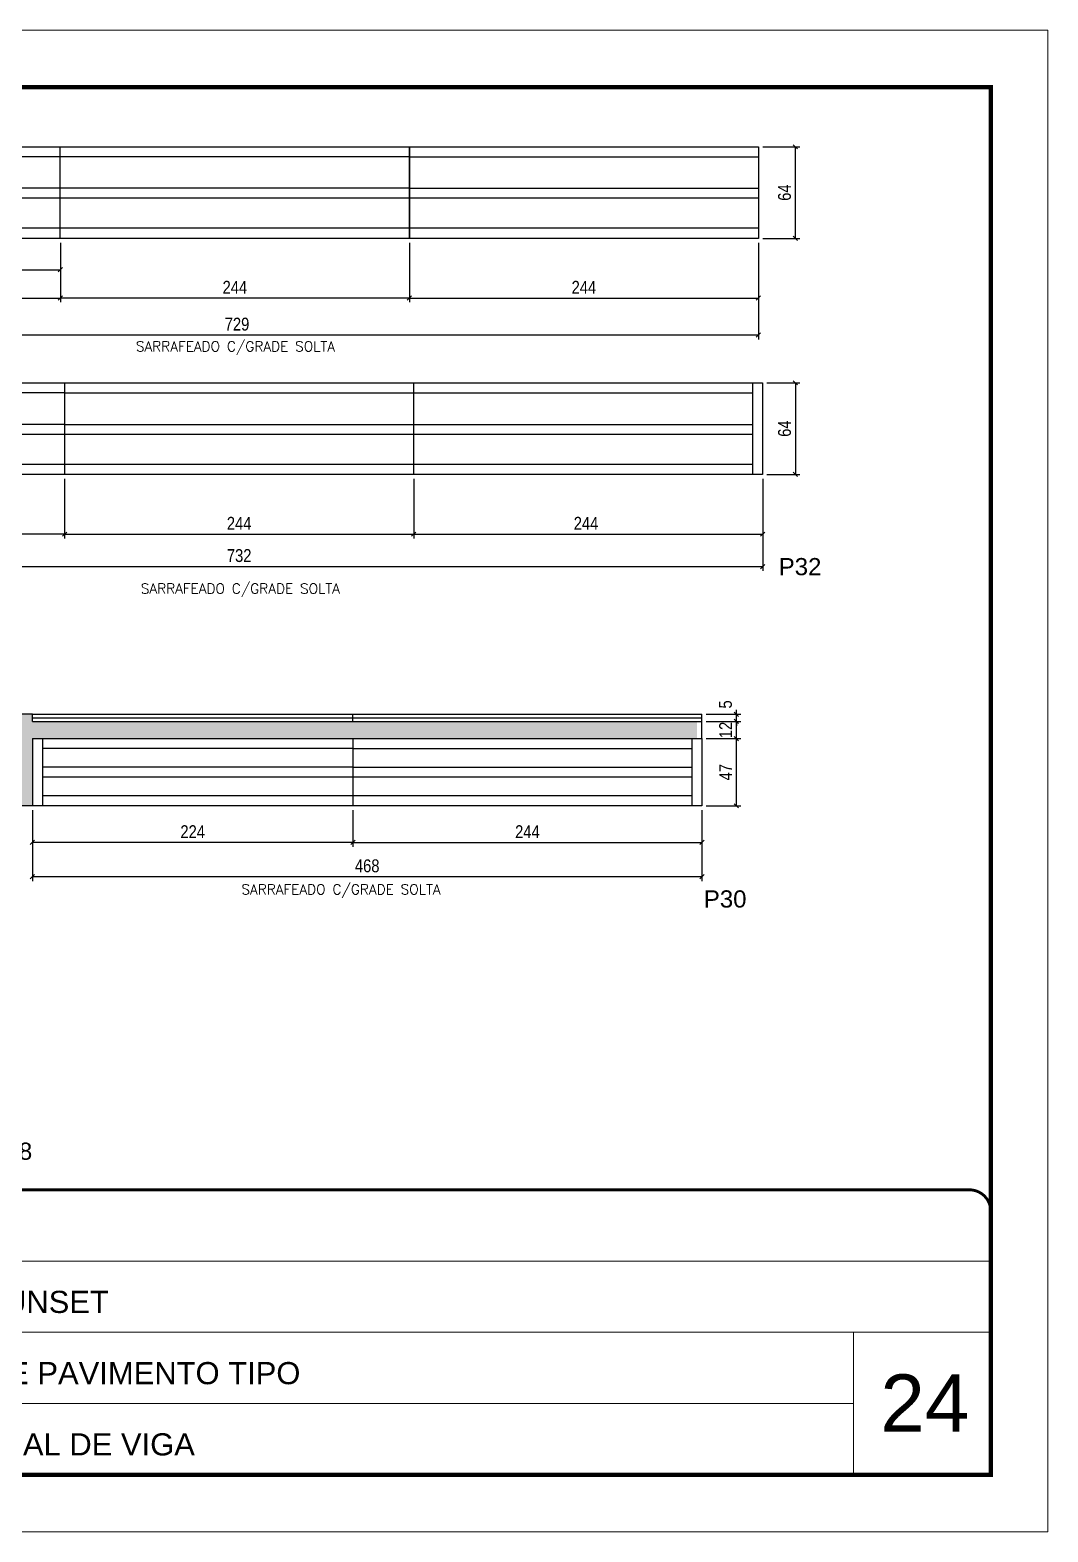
# Model space of a CAD drawing. Extents: x -10448 to -1189, y -11772 to 17235.
# Drawn here: x -4906 to -4195, y 10051 to 11101 of the extents above; entities that cross this region are included whole.
import ezdxf

# ---------------------------------------------------------------- set-up
doc = ezdxf.new("R2010")
doc.units = 0
doc.linetypes.add('CONTINUO', pattern=[0])
doc.linetypes.add('DASHED', pattern=[0.75, 0.5, -0.25])
for name, color, linetype in [('5', 5, 'Continuous'), ('COTA', 241, 'Continuous'), ('Painéis', 200, 'Continuous'), ('SARR_2.2x7', 40, 'Continuous'), ('SARR_EDITAR', 141, 'Continuous')]:
    doc.layers.add(name, color=color, linetype=linetype)
for name, color, linetype, lineweight in [('CARIMBO', 255, 'Continuous', 9), ('Folhas', 255, 'Continuous', 9), ('SARRAFO DE PRESSAO', 251, 'DASHED', 9)]:
    doc.layers.add(name, color=color, linetype=linetype, lineweight=lineweight)
doc.styles.add('ARIAL', font='arial.ttf')
doc.styles.add('COTA TECNICA', font='techl___.ttf', dxfattribs={"height": 10})
doc.styles.add('COTA TECNICA-50', font='techl___.ttf', dxfattribs={"height": 9})
doc.styles.add('Romans', font='romans.shx')
doc.styles.get("Standard").update_dxf_attribs({"font": 'arial.ttf'})
doc.dimstyles.new('COTA PAINEL-50', dxfattribs={"dimtxt": 9, "dimasz": 3, "dimexe": 3, "dimexo": 3, "dimgap": 3, "dimtad": 1, "dimdec": 1, "dimzin": 12, "dimdsep": 46, "dimtxsty": 'COTA TECNICA-50', "dimblk1": 'OBLIQUE', "dimblk2": 'OBLIQUE', "dimsah": 1, "dimcen": 0.9, "dimclrd": 4, "dimclre": 4, "dimclrt": 240, "dimadec": 1, "dimazin": 3, "dimtfac": 1, "dimtdec": 1, "dimtmove": 0, "dimatfit": 3, "dimfxl": 1, "dimtolj": 1, "dimtzin": 12, "dimarcsym": 0})
doc.dimstyles.new('PAINEL', dxfattribs={"dimtxt": 10, "dimasz": 3, "dimexe": 3, "dimexo": 3, "dimgap": 3, "dimtad": 1, "dimdec": 1, "dimzin": 12, "dimdsep": 46, "dimtxsty": 'COTA TECNICA', "dimblk1": 'OBLIQUE', "dimblk2": 'OBLIQUE', "dimsah": 1, "dimcen": 0.9, "dimclrd": 4, "dimclre": 4, "dimclrt": 240, "dimadec": 1, "dimazin": 3, "dimtfac": 1, "dimtdec": 1, "dimtmove": 0, "dimatfit": 3, "dimfxl": 1, "dimtolj": 1, "dimtzin": 12, "dimarcsym": 0})

# ---------------------------------------------------------------- blocks, each defined once
blk = doc.blocks.new('9999999999')
at = {"color": 30, "linetype": 'CONTINUO'}
for p, q in [((98564.6, 34379.6), (99584, 34379.6)), ((98564.6, 34329.8), (99488, 34329.8)), ((99584, 34329.8), (99488, 34329.8)), ((99488, 34329.8), (99488, 34230.2)), ((98564.6, 34280), (99488, 34280))]:
    blk.add_line(p, q, dxfattribs=at)
at = {"color": 30, "linetype": 'CONTINUO', "const_width": 2}
blk.add_lwpolyline([(99584, 34230.2), (99584, 34414.4, 0.414214), (99569, 34429.4), (98229, 34429.4, 0.414214), (98214, 34414.4), (98214, 34245.2, 0.414214), (98229, 34230.2), (99584, 34230.2)], format="xyb", dxfattribs=at)
at = {"layer": 'Folhas'}
blk.add_lwpolyline([(98139, 34190.2), (99624, 34190.2), (99624, 35240.2), (98139, 35240.2)], close=True, dxfattribs=at)
at = {"layer": 'Folhas', "color": 30, "const_width": 3}
blk.add_lwpolyline([(98214, 34230.2), (99584, 34230.2), (99584, 35200.2), (98214, 35200.2)], close=True, dxfattribs=at)
at = {"color": 7, "linetype": 'Continuous', "ltscale": 5, "style": 'ARIAL'}
for s, height, p in [('NIK SUNSET', 15.48, (98837.7, 34343.3)), ('2°, 3° E PAVIMENTO TIPO', 15.483, (98837.7, 34293.5)), ('LATERAL DE VIGA', 15.483, (98837.7, 34243.7))]:
    blk.add_text(s, height=height, dxfattribs=at).set_placement(p)
blk = doc.blocks.new('_Oblique')
at = {"color": 0, "linetype": 'ByBlock', "lineweight": -2}
blk.add_line((-0.5, -0.5), (0.5, 0.5), dxfattribs=at)
blk = doc.blocks.new('*D434')
at = {"layer": 'COTA', "color": 4, "linetype": 'ByBlock', "lineweight": -2, "transparency": 16777216}
for p, q in [((-4904.7, 10556), (-4904.7, 10530.4)), ((-4680.7, 10556), (-4680.7, 10530.4)), ((-4680.7, 10533.4), (-4904.7, 10533.4))]:
    blk.add_line(p, q, dxfattribs=at)
at = {"layer": 'Defpoints', "color": 0, "linetype": 'ByBlock', "transparency": 16777216}
for p in [(-4904.7, 10559), (-4680.7, 10559), (-4904.7, 10533.4)]:
    blk.add_point(p, dxfattribs=at)
at = {"layer": 'COTA', "color": 4, "linetype": 'ByBlock', "lineweight": -2, "transparency": 16777216, "xscale": 3, "yscale": 3, "zscale": 3, "rotation": 180}
blk.add_blockref('_Oblique', (-4904.7, 10533.4), dxfattribs=at)
at = {"layer": 'COTA', "color": 4, "linetype": 'ByBlock', "lineweight": -2, "transparency": 16777216, "xscale": 3, "yscale": 3, "zscale": 3}
blk.add_blockref('_Oblique', (-4680.7, 10533.4), dxfattribs=at)
at = {"layer": 'COTA', "color": 240, "linetype": 'ByBlock', "transparency": 16777216, "insert": (-4792.7, 10540.9), "char_height": 9, "attachment_point": 5, "style": 'COTA TECNICA-50'}
blk.add_mtext('\\A1;224', dxfattribs=at)
blk = doc.blocks.new('*D435')
at = {"layer": 'COTA', "color": 4, "linetype": 'ByBlock', "lineweight": -2, "transparency": 16777216}
for p, q in [((-4680.7, 10556), (-4680.7, 10530.4)), ((-4436.7, 10556), (-4436.7, 10530.4)), ((-4680.7, 10533.4), (-4436.7, 10533.4))]:
    blk.add_line(p, q, dxfattribs=at)
at = {"layer": 'Defpoints', "color": 0, "linetype": 'ByBlock', "transparency": 16777216}
for p in [(-4680.7, 10559), (-4436.7, 10559), (-4436.7, 10533.4)]:
    blk.add_point(p, dxfattribs=at)
at = {"layer": 'COTA', "color": 4, "linetype": 'ByBlock', "lineweight": -2, "transparency": 16777216, "xscale": 3, "yscale": 3, "zscale": 3, "rotation": 180}
blk.add_blockref('_Oblique', (-4680.7, 10533.4), dxfattribs=at)
at = {"layer": 'COTA', "color": 4, "linetype": 'ByBlock', "lineweight": -2, "transparency": 16777216, "xscale": 3, "yscale": 3, "zscale": 3}
blk.add_blockref('_Oblique', (-4436.7, 10533.4), dxfattribs=at)
at = {"layer": 'COTA', "color": 240, "linetype": 'ByBlock', "transparency": 16777216, "insert": (-4558.7, 10540.9), "char_height": 9, "attachment_point": 5, "style": 'COTA TECNICA-50'}
blk.add_mtext('\\A1;244', dxfattribs=at)
blk = doc.blocks.new('*D1515')
at = {"layer": 'COTA', "color": 4, "linetype": 'ByBlock', "lineweight": -2, "transparency": 16777216}
for p, q in [((-4904.7, 10556), (-4904.7, 10506.4)), ((-4436.7, 10556), (-4436.7, 10506.4)), ((-4436.7, 10509.4), (-4904.7, 10509.4))]:
    blk.add_line(p, q, dxfattribs=at)
at = {"layer": 'Defpoints', "color": 0, "linetype": 'ByBlock', "transparency": 16777216}
for p in [(-4904.7, 10559), (-4436.7, 10559), (-4904.7, 10509.4)]:
    blk.add_point(p, dxfattribs=at)
at = {"layer": 'COTA', "color": 4, "linetype": 'ByBlock', "lineweight": -2, "transparency": 16777216, "xscale": 3, "yscale": 3, "zscale": 3, "rotation": 180}
blk.add_blockref('_Oblique', (-4904.7, 10509.4), dxfattribs=at)
at = {"layer": 'COTA', "color": 4, "linetype": 'ByBlock', "lineweight": -2, "transparency": 16777216, "xscale": 3, "yscale": 3, "zscale": 3}
blk.add_blockref('_Oblique', (-4436.7, 10509.4), dxfattribs=at)
at = {"layer": 'COTA', "color": 240, "linetype": 'ByBlock', "transparency": 16777216, "insert": (-4670.7, 10517), "char_height": 9, "attachment_point": 5, "style": 'COTA TECNICA-50'}
blk.add_mtext('\\A1;468', dxfattribs=at)
blk = doc.blocks.new('*D438')
at = {"layer": 'COTA', "color": 4, "linetype": 'ByBlock', "lineweight": -2, "transparency": 16777216}
for p, q in [((-4433.7, 10606), (-4409.6, 10606)), ((-4412.6, 10559), (-4412.6, 10606)), ((-4433.7, 10559), (-4409.6, 10559))]:
    blk.add_line(p, q, dxfattribs=at)
at = {"layer": 'Defpoints', "color": 0, "linetype": 'ByBlock', "transparency": 16777216}
for p in [(-4436.7, 10606), (-4412.6, 10606), (-4436.7, 10559)]:
    blk.add_point(p, dxfattribs=at)
at = {"layer": 'COTA', "color": 4, "linetype": 'ByBlock', "lineweight": -2, "transparency": 16777216, "xscale": 3, "yscale": 3, "zscale": 3}
for p, rotation in [((-4412.6, 10606), 90), ((-4412.6, 10559), 270)]:
    blk.add_blockref('_Oblique', p, dxfattribs=dict(at, rotation=rotation))
at = {"layer": 'COTA', "color": 240, "linetype": 'ByBlock', "transparency": 16777216, "insert": (-4420.1, 10582.5), "char_height": 9, "attachment_point": 5, "rotation": 90, "style": 'COTA TECNICA-50'}
blk.add_mtext('\\A1;47', dxfattribs=at)
blk = doc.blocks.new('*D439')
at = {"layer": 'COTA', "color": 4, "linetype": 'ByBlock', "lineweight": -2, "transparency": 16777216}
for p, q in [((-4433.7, 10618), (-4409.6, 10618)), ((-4412.6, 10606), (-4412.6, 10618)), ((-4433.7, 10606), (-4409.6, 10606))]:
    blk.add_line(p, q, dxfattribs=at)
at = {"layer": 'Defpoints', "color": 0, "linetype": 'ByBlock', "transparency": 16777216}
for p in [(-4436.7, 10618), (-4412.6, 10618), (-4436.7, 10606)]:
    blk.add_point(p, dxfattribs=at)
at = {"layer": 'COTA', "color": 4, "linetype": 'ByBlock', "lineweight": -2, "transparency": 16777216, "xscale": 3, "yscale": 3, "zscale": 3}
for p, rotation in [((-4412.6, 10618), 90), ((-4412.6, 10606), 270)]:
    blk.add_blockref('_Oblique', p, dxfattribs=dict(at, rotation=rotation))
at = {"layer": 'COTA', "color": 240, "linetype": 'ByBlock', "transparency": 16777216, "insert": (-4420.1, 10612), "char_height": 9, "attachment_point": 5, "rotation": 90, "style": 'COTA TECNICA-50'}
blk.add_mtext('\\A1;12', dxfattribs=at)
blk = doc.blocks.new('*D440')
at = {"layer": 'COTA', "color": 4, "linetype": 'ByBlock', "lineweight": -2, "transparency": 16777216}
for p, q in [((-4412.6, 10623), (-4412.6, 10626)), ((-4433.7, 10623), (-4409.6, 10623)), ((-4433.7, 10618), (-4409.6, 10618)), ((-4412.6, 10618), (-4412.6, 10623)), ((-4412.6, 10618), (-4412.6, 10615))]:
    blk.add_line(p, q, dxfattribs=at)
at = {"layer": 'Defpoints', "color": 0, "linetype": 'ByBlock', "transparency": 16777216}
for p in [(-4436.7, 10623), (-4436.7, 10618), (-4412.6, 10623)]:
    blk.add_point(p, dxfattribs=at)
at = {"layer": 'COTA', "color": 4, "linetype": 'ByBlock', "lineweight": -2, "transparency": 16777216, "xscale": 3, "yscale": 3, "zscale": 3}
for p, rotation in [((-4412.6, 10623), 270), ((-4412.6, 10618), 90)]:
    blk.add_blockref('_Oblique', p, dxfattribs=dict(at, rotation=rotation))
at = {"layer": 'COTA', "color": 240, "linetype": 'ByBlock', "transparency": 16777216, "insert": (-4420.2, 10629.9), "char_height": 9, "attachment_point": 5, "rotation": 90, "style": 'COTA TECNICA-50'}
blk.add_mtext('\\A1;5', dxfattribs=at)
blk = doc.blocks.new('*D446')
at = {"layer": 'COTA', "color": 4, "linetype": 'ByBlock', "lineweight": -2, "transparency": 16777216}
for p, q in [((-4638.2, 10787.7), (-4638.2, 10745.9)), ((-4394.2, 10787.7), (-4394.2, 10745.9)), ((-4638.2, 10748.9), (-4394.2, 10748.9))]:
    blk.add_line(p, q, dxfattribs=at)
at = {"layer": 'Defpoints', "color": 0, "linetype": 'ByBlock', "transparency": 16777216}
for p in [(-4638.2, 10790.7), (-4394.2, 10790.7), (-4394.2, 10748.9)]:
    blk.add_point(p, dxfattribs=at)
at = {"layer": 'COTA', "color": 4, "linetype": 'ByBlock', "lineweight": -2, "transparency": 16777216, "xscale": 3, "yscale": 3, "zscale": 3, "rotation": 180}
blk.add_blockref('_Oblique', (-4638.2, 10748.9), dxfattribs=at)
at = {"layer": 'COTA', "color": 4, "linetype": 'ByBlock', "lineweight": -2, "transparency": 16777216, "xscale": 3, "yscale": 3, "zscale": 3}
blk.add_blockref('_Oblique', (-4394.2, 10748.9), dxfattribs=at)
at = {"layer": 'COTA', "color": 240, "linetype": 'ByBlock', "transparency": 16777216, "insert": (-4517.7, 10756.5), "char_height": 9, "attachment_point": 5, "style": 'COTA TECNICA-50'}
blk.add_mtext('\\A1;244', dxfattribs=at)
blk = doc.blocks.new('*D447')
at = {"layer": 'COTA', "color": 4, "linetype": 'ByBlock', "lineweight": -2, "transparency": 16777216}
for p, q in [((-5126.2, 10787.7), (-5126.2, 10745.9)), ((-4882.2, 10787.7), (-4882.2, 10745.9)), ((-4882.2, 10748.9), (-5126.2, 10748.9))]:
    blk.add_line(p, q, dxfattribs=at)
at = {"layer": 'Defpoints', "color": 0, "linetype": 'ByBlock', "transparency": 16777216}
for p in [(-5126.2, 10790.7), (-4882.2, 10790.7), (-5126.2, 10748.9)]:
    blk.add_point(p, dxfattribs=at)
at = {"layer": 'COTA', "color": 4, "linetype": 'ByBlock', "lineweight": -2, "transparency": 16777216, "xscale": 3, "yscale": 3, "zscale": 3, "rotation": 180}
blk.add_blockref('_Oblique', (-5126.2, 10748.9), dxfattribs=at)
at = {"layer": 'COTA', "color": 4, "linetype": 'ByBlock', "lineweight": -2, "transparency": 16777216, "xscale": 3, "yscale": 3, "zscale": 3}
blk.add_blockref('_Oblique', (-4882.2, 10748.9), dxfattribs=at)
at = {"layer": 'COTA', "color": 240, "linetype": 'ByBlock', "transparency": 16777216, "insert": (-5004.2, 10756.5), "char_height": 9, "attachment_point": 5, "style": 'COTA TECNICA-50'}
blk.add_mtext('\\A1;244', dxfattribs=at)
blk = doc.blocks.new('*D448')
at = {"layer": 'COTA', "color": 4, "linetype": 'ByBlock', "lineweight": -2, "transparency": 16777216}
for p, q in [((-4882.2, 10787.7), (-4882.2, 10745.9)), ((-4638.2, 10787.7), (-4638.2, 10745.9)), ((-4882.2, 10748.9), (-4638.2, 10748.9))]:
    blk.add_line(p, q, dxfattribs=at)
at = {"layer": 'Defpoints', "color": 0, "linetype": 'ByBlock', "transparency": 16777216}
for p in [(-4882.2, 10790.7), (-4638.2, 10790.7), (-4638.2, 10748.9)]:
    blk.add_point(p, dxfattribs=at)
at = {"layer": 'COTA', "color": 4, "linetype": 'ByBlock', "lineweight": -2, "transparency": 16777216, "xscale": 3, "yscale": 3, "zscale": 3, "rotation": 180}
blk.add_blockref('_Oblique', (-4882.2, 10748.9), dxfattribs=at)
at = {"layer": 'COTA', "color": 4, "linetype": 'ByBlock', "lineweight": -2, "transparency": 16777216, "xscale": 3, "yscale": 3, "zscale": 3}
blk.add_blockref('_Oblique', (-4638.2, 10748.9), dxfattribs=at)
at = {"layer": 'COTA', "color": 240, "linetype": 'ByBlock', "transparency": 16777216, "insert": (-4760.2, 10756.5), "char_height": 9, "attachment_point": 5, "style": 'COTA TECNICA-50'}
blk.add_mtext('\\A1;244', dxfattribs=at)
blk = doc.blocks.new('*D1518')
at = {"layer": 'COTA', "color": 4, "linetype": 'ByBlock', "lineweight": -2, "transparency": 16777216}
for p, q in [((-4885.2, 10952.7), (-4885.2, 10911)), ((-4641.2, 10952.7), (-4641.2, 10911)), ((-4641.2, 10914), (-4885.2, 10914))]:
    blk.add_line(p, q, dxfattribs=at)
at = {"layer": 'Defpoints', "color": 0, "linetype": 'ByBlock', "transparency": 16777216}
for p in [(-4885.2, 10955.7), (-4641.2, 10955.7), (-4885.2, 10914)]:
    blk.add_point(p, dxfattribs=at)
at = {"layer": 'COTA', "color": 4, "linetype": 'ByBlock', "lineweight": -2, "transparency": 16777216, "xscale": 3, "yscale": 3, "zscale": 3, "rotation": 180}
blk.add_blockref('_Oblique', (-4885.2, 10914), dxfattribs=at)
at = {"layer": 'COTA', "color": 4, "linetype": 'ByBlock', "lineweight": -2, "transparency": 16777216, "xscale": 3, "yscale": 3, "zscale": 3}
blk.add_blockref('_Oblique', (-4641.2, 10914), dxfattribs=at)
at = {"layer": 'COTA', "color": 240, "linetype": 'ByBlock', "transparency": 16777216, "insert": (-4763.2, 10921.5), "char_height": 9, "attachment_point": 5, "style": 'COTA TECNICA-50'}
blk.add_mtext('\\A1;244', dxfattribs=at)
blk = doc.blocks.new('*D1519')
at = {"layer": 'COTA', "color": 4, "linetype": 'ByBlock', "lineweight": -2, "transparency": 16777216}
for p, q in [((-5126.2, 10952.7), (-5126.2, 10885.1)), ((-4397.2, 10952.7), (-4397.2, 10885.1)), ((-4397.2, 10888.1), (-5126.2, 10888.1))]:
    blk.add_line(p, q, dxfattribs=at)
at = {"layer": 'Defpoints', "color": 0, "linetype": 'ByBlock', "transparency": 16777216}
for p in [(-5126.2, 10955.7), (-4397.2, 10955.7), (-5126.2, 10888.1)]:
    blk.add_point(p, dxfattribs=at)
at = {"layer": 'COTA', "color": 4, "linetype": 'ByBlock', "lineweight": -2, "transparency": 16777216, "xscale": 3, "yscale": 3, "zscale": 3, "rotation": 180}
blk.add_blockref('_Oblique', (-5126.2, 10888.1), dxfattribs=at)
at = {"layer": 'COTA', "color": 4, "linetype": 'ByBlock', "lineweight": -2, "transparency": 16777216, "xscale": 3, "yscale": 3, "zscale": 3}
blk.add_blockref('_Oblique', (-4397.2, 10888.1), dxfattribs=at)
at = {"layer": 'COTA', "color": 240, "linetype": 'ByBlock', "transparency": 16777216, "insert": (-4761.7, 10895.7), "char_height": 9, "attachment_point": 5, "style": 'COTA TECNICA-50'}
blk.add_mtext('\\A1;729', dxfattribs=at)
blk = doc.blocks.new('*D1521')
at = {"layer": 'COTA', "color": 4, "linetype": 'ByBlock', "lineweight": -2, "transparency": 16777216}
for p, q in [((-5007.2, 10952.7), (-5007.2, 10930.8)), ((-4885.2, 10952.7), (-4885.2, 10930.8)), ((-5007.2, 10933.8), (-4885.2, 10933.8))]:
    blk.add_line(p, q, dxfattribs=at)
at = {"layer": 'Defpoints', "color": 0, "linetype": 'ByBlock', "transparency": 16777216}
for p in [(-5007.2, 10955.7), (-4885.2, 10955.7), (-4885.2, 10933.8)]:
    blk.add_point(p, dxfattribs=at)
at = {"layer": 'COTA', "color": 4, "linetype": 'ByBlock', "lineweight": -2, "transparency": 16777216, "xscale": 3, "yscale": 3, "zscale": 3, "rotation": 180}
blk.add_blockref('_Oblique', (-5007.2, 10933.8), dxfattribs=at)
at = {"layer": 'COTA', "color": 4, "linetype": 'ByBlock', "lineweight": -2, "transparency": 16777216, "xscale": 3, "yscale": 3, "zscale": 3}
blk.add_blockref('_Oblique', (-4885.2, 10933.8), dxfattribs=at)
at = {"layer": 'COTA', "color": 240, "linetype": 'ByBlock', "transparency": 16777216, "insert": (-4946.2, 10941.4), "char_height": 9, "attachment_point": 5, "style": 'COTA TECNICA-50'}
blk.add_mtext('\\A1;122', dxfattribs=at)
blk = doc.blocks.new('*D1498')
at = {"layer": 'COTA', "color": 4, "linetype": 'ByBlock', "lineweight": -2, "transparency": 16777216}
for p, q in [((-4641.2, 10952.7), (-4641.2, 10911)), ((-4397.2, 10952.7), (-4397.2, 10911)), ((-4641.2, 10914), (-4397.2, 10914))]:
    blk.add_line(p, q, dxfattribs=at)
at = {"layer": 'Defpoints', "color": 0, "linetype": 'ByBlock', "transparency": 16777216}
for p in [(-4641.2, 10955.7), (-4397.2, 10955.7), (-4397.2, 10914)]:
    blk.add_point(p, dxfattribs=at)
at = {"layer": 'COTA', "color": 4, "linetype": 'ByBlock', "lineweight": -2, "transparency": 16777216, "xscale": 3, "yscale": 3, "zscale": 3, "rotation": 180}
blk.add_blockref('_Oblique', (-4641.2, 10914), dxfattribs=at)
at = {"layer": 'COTA', "color": 4, "linetype": 'ByBlock', "lineweight": -2, "transparency": 16777216, "xscale": 3, "yscale": 3, "zscale": 3}
blk.add_blockref('_Oblique', (-4397.2, 10914), dxfattribs=at)
at = {"layer": 'COTA', "color": 240, "linetype": 'ByBlock', "transparency": 16777216, "insert": (-4519.2, 10921.5), "char_height": 9, "attachment_point": 5, "style": 'COTA TECNICA-50'}
blk.add_mtext('\\A1;244', dxfattribs=at)
blk = doc.blocks.new('*D1499')
at = {"layer": 'COTA', "color": 4, "linetype": 'ByBlock', "lineweight": -2, "transparency": 16777216}
for p, q in [((-4394.2, 11019.7), (-4368.3, 11019.7)), ((-4371.3, 10955.7), (-4371.3, 11019.7)), ((-4394.2, 10955.7), (-4368.3, 10955.7))]:
    blk.add_line(p, q, dxfattribs=at)
at = {"layer": 'Defpoints', "color": 0, "linetype": 'ByBlock', "transparency": 16777216}
for p in [(-4397.2, 11019.7), (-4371.3, 11019.7), (-4397.2, 10955.7)]:
    blk.add_point(p, dxfattribs=at)
at = {"layer": 'COTA', "color": 4, "linetype": 'ByBlock', "lineweight": -2, "transparency": 16777216, "xscale": 3, "yscale": 3, "zscale": 3}
for p, rotation in [((-4371.3, 11019.7), 90), ((-4371.3, 10955.7), 270)]:
    blk.add_blockref('_Oblique', p, dxfattribs=dict(at, rotation=rotation))
at = {"layer": 'COTA', "color": 240, "linetype": 'ByBlock', "transparency": 16777216, "insert": (-4378.9, 10987.7), "char_height": 9, "attachment_point": 5, "rotation": 90, "style": 'COTA TECNICA-50'}
blk.add_mtext('\\A1;64', dxfattribs=at)
blk = doc.blocks.new('*D1500')
at = {"layer": 'COTA', "color": 4, "linetype": 'ByBlock', "lineweight": -2, "transparency": 16777216}
for p, q in [((-5126.2, 10787.7), (-5126.2, 10723.2)), ((-4394.2, 10787.7), (-4394.2, 10723.2)), ((-5126.2, 10726.2), (-4394.2, 10726.2))]:
    blk.add_line(p, q, dxfattribs=at)
at = {"layer": 'Defpoints', "color": 0, "linetype": 'ByBlock', "transparency": 16777216}
for p in [(-5126.2, 10790.7), (-4394.2, 10790.7), (-4394.2, 10726.2)]:
    blk.add_point(p, dxfattribs=at)
at = {"layer": 'COTA', "color": 4, "linetype": 'ByBlock', "lineweight": -2, "transparency": 16777216, "xscale": 3, "yscale": 3, "zscale": 3, "rotation": 180}
blk.add_blockref('_Oblique', (-5126.2, 10726.2), dxfattribs=at)
at = {"layer": 'COTA', "color": 4, "linetype": 'ByBlock', "lineweight": -2, "transparency": 16777216, "xscale": 3, "yscale": 3, "zscale": 3}
blk.add_blockref('_Oblique', (-4394.2, 10726.2), dxfattribs=at)
at = {"layer": 'COTA', "color": 240, "linetype": 'ByBlock', "transparency": 16777216, "insert": (-4760.2, 10733.9), "char_height": 9, "attachment_point": 5, "style": 'COTA TECNICA-50'}
blk.add_mtext('\\A1;732', dxfattribs=at)
blk = doc.blocks.new('*D1501')
at = {"layer": 'COTA', "color": 4, "linetype": 'ByBlock', "lineweight": -2, "transparency": 16777216}
for p, q in [((-4391.2, 10854.7), (-4368.3, 10854.7)), ((-4371.3, 10854.7), (-4371.3, 10790.7)), ((-4391.2, 10790.7), (-4368.3, 10790.7))]:
    blk.add_line(p, q, dxfattribs=at)
at = {"layer": 'Defpoints', "color": 0, "linetype": 'ByBlock', "transparency": 16777216}
for p in [(-4394.2, 10854.7), (-4394.2, 10790.7), (-4371.3, 10790.7)]:
    blk.add_point(p, dxfattribs=at)
at = {"layer": 'COTA', "color": 4, "linetype": 'ByBlock', "lineweight": -2, "transparency": 16777216, "xscale": 3, "yscale": 3, "zscale": 3}
for p, rotation in [((-4371.3, 10854.7), 90), ((-4371.3, 10790.7), 270)]:
    blk.add_blockref('_Oblique', p, dxfattribs=dict(at, rotation=rotation))
at = {"layer": 'COTA', "color": 240, "linetype": 'ByBlock', "transparency": 16777216, "insert": (-4378.9, 10822.7), "char_height": 9, "attachment_point": 5, "rotation": 90, "style": 'COTA TECNICA-50'}
blk.add_mtext('\\A1;64', dxfattribs=at)
blk = doc.blocks.new('*D2226')
at = {"layer": 'COTA', "color": 4, "lineweight": -2, "transparency": 16777216}
for p, q in [((-5126.2, 10952.7), (-5126.2, 10911)), ((-4885.2, 10952.7), (-4885.2, 10911)), ((-5126.2, 10914), (-4885.2, 10914))]:
    blk.add_line(p, q, dxfattribs=at)
at = {"layer": 'Defpoints', "color": 0, "transparency": 16777216}
for p in [(-5126.2, 10955.7), (-4885.2, 10955.7), (-4885.2, 10914)]:
    blk.add_point(p, dxfattribs=at)
at = {"layer": 'COTA', "color": 4, "lineweight": -2, "transparency": 16777216, "xscale": 3, "yscale": 3, "zscale": 3, "rotation": 180}
blk.add_blockref('_Oblique', (-5126.2, 10914), dxfattribs=at)
at = {"layer": 'COTA', "color": 4, "lineweight": -2, "transparency": 16777216, "xscale": 3, "yscale": 3, "zscale": 3}
blk.add_blockref('_Oblique', (-4885.2, 10914), dxfattribs=at)
at = {"layer": 'COTA', "color": 240, "transparency": 16777216, "insert": (-5005.7, 10922.1), "char_height": 10, "attachment_point": 5, "style": 'COTA TECNICA'}
blk.add_mtext('\\A1;241', dxfattribs=at)

msp = doc.modelspace()

# ---------------------------------------------------------------- hatches: boundary and pattern name
at = {"layer": 'COTA', "linetype": 'ByBlock'}
h = msp.add_hatch(dxfattribs=at)
h.set_pattern_fill('AR-CONC', color=256, scale=0.03)
h.set_pattern_definition([(50, (-136370.9144, -22219.0886), (5.46554007, -0.47817257), [0.5715, -6.2865]), (355, (-136370.9144, -22219.0886), (-1.05730264, 5.73170536), [0.4572, -5.02921753]), (100.4514447, (-136370.459, -22219.1284), (4.40823741, 5.25353256), [0.48570026, -5.34270734]), (46.1842, (-136370.9144, -22217.5646), (8.13237123, -1.26126984), [0.85725, -9.42975]), (96.6355576, (-136370.237, -22217.67), (7.122124, 7.42278374), [0.7285507, -8.01406824]), (351.184151, (-136370.914, -22217.5646), (7.122124, 7.42278374), [0.685799, -7.54379196]), (21, (-136370.1524, -22217.9456), (4.54843174, -3.06795595), [0.5715, -6.2865]), (326, (-136370.1524, -22217.9456), (1.85406085, 5.52563898), [0.4572, -5.0292]), (71.451445, (-136369.7734, -22218.201), (6.40249258, 2.45768307), [0.48570026, -5.34269813]), (37.5, (-136370.9144, -22219.0886), (0.092658098, 2.536651166), [0, -4.96824, 0, -5.1054, 0, -5.04825]), (7.5, (-136370.9144, -22219.0886), (2.004589875, 3.005417245), [0, -2.91084, 0, -4.85394, 0, -1.92405]), (327.5, (-136372.6137, -22219.0886), (4.067717855, -0.17186232), [0, -1.905, 0, -5.9436, 0, -7.8867]), (317.5, (-136373.3757, -22219.0886), (4.44387544, 0.76279473), [0, -2.4765, 0, -3.94716, 0, -5.6007])])
h.paths.add_polyline_path([(-4938.78, 10606.02), (-5399.78, 10606.02), (-5399.78, 10618.02), (-4938.78, 10618.02), (-4938.78, 10623.02), (-4904.72, 10623.02), (-4904.72, 10618.02), (-4440.22, 10618.02), (-4440.22, 10606.02), (-4904.72, 10606.02), (-4904.72, 10559.02), (-4938.78, 10559.02)])

# ---------------------------------------------------------------- linework, layer by layer
for p, q in [((-4904.72, 10623.02), (-4938.78, 10623.02)), ((-4436.72, 10606.02), (-4436.72, 10618.02)), ((-4904.72, 10559.02), (-4938.78, 10559.02))]:
    msp.add_line(p, q, dxfattribs=at)
at = {"layer": 'Painéis', "linetype": 'Continuous'}
for p, q in [((-5126.23, 11019.73), (-4641.23, 11019.73)), ((-4885.23, 10955.73), (-4885.23, 11019.73)), ((-4641.23, 10955.73), (-4641.23, 11019.73)), ((-4641.23, 11019.73), (-4397.23, 11019.73)), ((-4641.23, 11019.73), (-4641.23, 10955.73)), ((-4397.23, 11019.73), (-4397.23, 10955.73)), ((-4641.23, 10955.73), (-5126.23, 10955.73)), ((-4397.23, 10955.73), (-4641.23, 10955.73)), ((-5126.23, 10854.69), (-4394.23, 10854.69)), ((-4882.23, 10854.69), (-4882.23, 10790.69)), ((-4638.23, 10854.69), (-4638.23, 10790.69)), ((-4394.23, 10854.69), (-4394.23, 10790.69)), ((-4394.23, 10790.69), (-5126.23, 10790.69)), ((-4904.72, 10618.02), (-4904.72, 10623.02)), ((-4680.72, 10618.02), (-4680.72, 10623.02)), ((-4436.72, 10618.02), (-4436.72, 10623.02)), ((-4904.72, 10606.02), (-4904.72, 10559.02)), ((-4680.72, 10606.02), (-4680.72, 10559.02)), ((-4436.72, 10606.02), (-4436.72, 10559.02))]:
    msp.add_line(p, q, dxfattribs=at)
for points in [[(-4904.72, 10623.02), (-4436.72, 10623.02)], [(-4904.72, 10618.02), (-4436.72, 10618.02)], [(-4904.72, 10606.02), (-4436.72, 10606.02)], [(-4436.72, 10559.02), (-4904.72, 10559.02)]]:
    msp.add_lwpolyline(points, dxfattribs=at)
at = {"layer": 'SARR_2.2x7', "linetype": 'Continuous'}
for p, q in [((-4885.23, 11012.73), (-5119.23, 11012.73)), ((-4641.23, 11012.73), (-4885.23, 11012.73)), ((-4885.23, 10990.73), (-5119.23, 10990.73)), ((-4885.23, 10983.73), (-5119.23, 10983.73)), ((-4641.23, 10990.73), (-4885.23, 10990.73)), ((-4641.23, 10983.73), (-4885.23, 10983.73)), ((-4885.23, 10962.73), (-5119.23, 10962.73)), ((-4641.23, 10962.73), (-4885.23, 10962.73)), ((-4882.23, 10847.69), (-5126.23, 10847.69)), ((-4401.23, 10854.69), (-4401.23, 10790.69)), ((-4882.23, 10825.69), (-5126.23, 10825.69)), ((-4882.23, 10818.69), (-5126.23, 10818.69)), ((-4882.23, 10797.69), (-5126.23, 10797.69)), ((-4897.72, 10606.02), (-4897.72, 10559.02)), ((-4443.72, 10606.02), (-4443.72, 10559.02)), ((-4680.72, 10599.02), (-4897.72, 10599.02)), ((-4680.72, 10586.02), (-4897.72, 10586.02)), ((-4680.72, 10579.02), (-4897.72, 10579.02)), ((-4680.72, 10566.02), (-4897.72, 10566.02))]:
    msp.add_line(p, q, dxfattribs=at)
for points in [[(-4641.23, 11012.73), (-4397.23, 11012.73)], [(-4641.23, 10990.73), (-4397.23, 10990.73)], [(-4397.23, 10983.73), (-4641.23, 10983.73)], [(-4397.23, 10962.73), (-4641.23, 10962.73)], [(-4882.23, 10847.69), (-4638.23, 10847.69)], [(-4638.23, 10847.69), (-4401.23, 10847.69)], [(-4882.23, 10825.69), (-4638.23, 10825.69)], [(-4638.23, 10825.69), (-4401.23, 10825.69)], [(-4638.23, 10818.69), (-4882.23, 10818.69)], [(-4401.23, 10818.69), (-4638.23, 10818.69)], [(-4638.23, 10797.69), (-4882.23, 10797.69)], [(-4401.23, 10797.69), (-4638.23, 10797.69)], [(-4680.72, 10599.02), (-4443.72, 10599.02)], [(-4680.72, 10586.02), (-4443.72, 10586.02)], [(-4443.72, 10579.02), (-4680.72, 10579.02)], [(-4443.72, 10566.02), (-4680.72, 10566.02)]]:
    msp.add_lwpolyline(points, dxfattribs=at)
at = {"layer": 'SARR_EDITAR', "linetype": 'Continuous'}
msp.add_lwpolyline([(-4904.72, 10620.52), (-4436.72, 10620.52)], dxfattribs=at)

# ---------------------------------------------------------------- block references
at = {"layer": 'SARRAFO DE PRESSAO', "color": 6, "linetype": 'ByBlock'}
msp.add_blockref('9999999999', (-103818.76, -24138.85), dxfattribs=at)

# ---------------------------------------------------------------- texts
at = {"layer": '5', "linetype": 'Continuous'}
for s, p in [('P32', (-4382.99, 10720.22)), ('P30', (-4435.35, 10487.9)), ('V28', (-4934.68, 10311.55))]:
    msp.add_text(s, height=12, rotation=359.99996, dxfattribs=at).set_placement(p)
at = {"layer": 'CARIMBO', "style": 'ARIAL'}
msp.add_text('24', height=40, dxfattribs=at).set_placement((-4311.92, 10121.5))
at = {"layer": 'Painéis', "color": 1, "char_height": 7, "attachment_point": 5, "style": 'Romans'}
for insert in [(-4762.77, 10879.04), (-4759.34, 10709.74), (-4689, 10499.43)]:
    msp.add_mtext('\\A1;SARRAFEADO C/GRADE SOLTA', dxfattribs=dict(at, insert=insert))

# ---------------------------------------------------------------- dimensions: what is measured, and where the dimension line sits
at = {"layer": 'COTA', "linetype": 'ByBlock'}
for base, p1, p2, angle, picture, middle in [((-4371.28, 11019.73), (-4397.23, 10955.73), (-4397.23, 11019.73), 90, '*D1499', (-4378.87, 10987.73)), ((-5126.23, 10888.08), (-4397.23, 10955.73), (-5126.23, 10955.73), 180, '*D1519', (-4761.73, 10895.67)), ((-4885.23, 10913.98), (-4641.23, 10955.73), (-4885.23, 10955.73), 180, '*D1518', (-4763.23, 10921.55)), ((-4371.28, 10790.69), (-4394.23, 10854.69), (-4394.23, 10790.69), 90, '*D1501', (-4378.87, 10822.69)), ((-4412.56, 10606.02), (-4436.72, 10559.02), (-4436.72, 10606.02), 90, '*D438', (-4420.13, 10582.52))]:
    dim = msp.add_linear_dim(base=base, p1=p1, p2=p2, angle=angle, dimstyle='COTA PAINEL-50', dxfattribs=at)
    dim.commit()
    dim.dimension.update_dxf_attribs({"geometry": picture, "text_midpoint": middle})
at = {"layer": 'COTA'}
dim = msp.add_linear_dim(base=(-4885.23, 10913.98), p1=(-5126.23, 10955.73), p2=(-4885.23, 10955.73), dimstyle='PAINEL', dxfattribs=at)
dim.commit()
dim.dimension.update_dxf_attribs({"geometry": '*D2226', "text_midpoint": (-5005.73, 10922.05)})
at = {"layer": 'COTA', "linetype": 'ByBlock'}
for base, p1, p2, picture, middle in [((-4885.23, 10933.84), (-5007.23, 10955.73), (-4885.23, 10955.73), '*D1521', (-4946.23, 10941.39)), ((-4397.23, 10913.98), (-4641.23, 10955.73), (-4397.23, 10955.73), '*D1498', (-4519.23, 10921.55)), ((-4394.23, 10726.19), (-5126.23, 10790.69), (-4394.23, 10790.69), '*D1500', (-4760.23, 10733.89))]:
    dim = msp.add_linear_dim(base=base, p1=p1, p2=p2, dimstyle='COTA PAINEL-50', dxfattribs=at)
    dim.commit()
    dim.dimension.update_dxf_attribs({"geometry": picture, "text_midpoint": middle})
for base, p1, p2, picture, middle in [((-5126.23, 10748.94), (-4882.23, 10790.69), (-5126.23, 10790.69), '*D447', (-5004.23, 10756.5)), ((-4904.72, 10533.35), (-4680.72, 10559.02), (-4904.72, 10559.02), '*D434', (-4792.72, 10540.92)), ((-4904.72, 10509.43), (-4436.72, 10559.02), (-4904.72, 10559.02), '*D1515', (-4670.72, 10517.04))]:
    dim = msp.add_linear_dim(base=base, p1=p1, p2=p2, angle=180, dimstyle='COTA PAINEL-50', override={"dimarcsym": 1}, dxfattribs=at)
    dim.commit()
    dim.dimension.update_dxf_attribs({"geometry": picture, "text_midpoint": middle})
for base, p1, p2, angle, override, picture, middle in [((-4638.23, 10748.94), (-4882.23, 10790.69), (-4638.23, 10790.69), 180, {"dimarcsym": 1}, '*D448', (-4760.23, 10748.94)), ((-4394.23, 10748.94), (-4638.23, 10790.69), (-4394.23, 10790.69), 180, {"dimarcsym": 1}, '*D446', (-4517.73, 10748.94)), ((-4412.56, 10623.02), (-4436.72, 10618.02), (-4436.72, 10623.02), 90, {"dimtmove": 1}, '*D440', (-4412.56, 10629.91)), ((-4412.56, 10618.02), (-4436.72, 10606.02), (-4436.72, 10618.02), 90, {"dimtmove": 1}, '*D439', (-4412.56, 10612.02)), ((-4436.72, 10533.35), (-4680.72, 10559.02), (-4436.72, 10559.02), 180, {"dimarcsym": 1}, '*D435', (-4558.72, 10533.35))]:
    dim = msp.add_linear_dim(base=base, p1=p1, p2=p2, angle=angle, dimstyle='COTA PAINEL-50', override=override, dxfattribs=at)
    dim.commit()
    dim.dimension.update_dxf_attribs({"geometry": picture, "text_midpoint": middle, "dimtype": 160})

doc.saveas('drawing.dxf')
